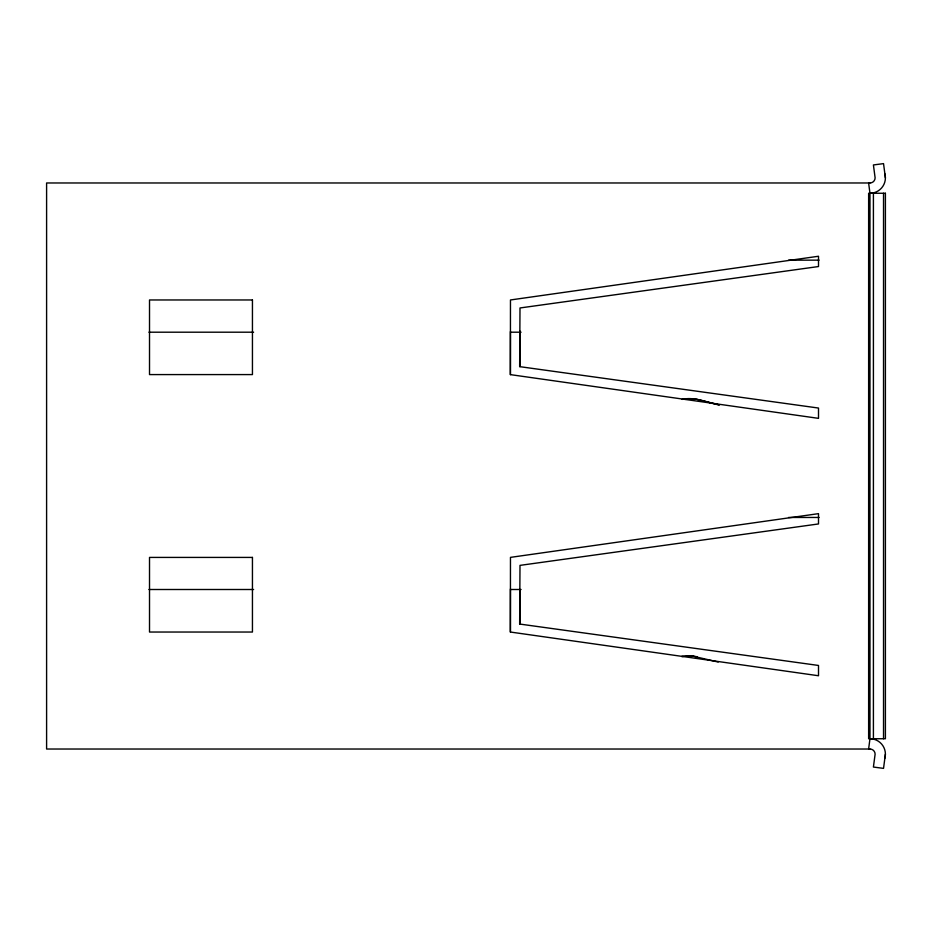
<?xml version="1.0" encoding="UTF-8"?>
<svg xmlns="http://www.w3.org/2000/svg" width="932" height="932" viewBox="0 0 932 932"><rect width="100%" height="100%" fill="white"/><g stroke="black" fill="none" stroke-linecap="round" stroke-linejoin="round"><path stroke-width="1.4" d="M510.398 374.629L510.468 299.964L818.506 256.253L818.506 266.54L519.998 307.968L519.648 366.637L818.506 408.053L818.506 418.352L510.398 374.629L510.421 331.559M510.398 632.036L510.468 557.371L818.506 513.649L818.506 523.947L519.998 565.375L519.648 624.044L818.506 665.46L818.506 675.747L510.398 632.036L510.421 588.966M885.4 177.826L883.536 163.624L873.412 164.952L875.113 177.826A5.149 5.149 0 0 1 869.964 182.975L868.636 183.15L869.964 193.262L869.964 738.738L868.636 748.85L869.964 749.025A5.149 5.149 0 0 1 875.113 754.174L873.412 767.048L883.536 768.376L885.4 754.174M682.026 399.397C694.759 396.356 707.19 402.775 719.492 405.012M681.886 656.501L691.474 655.813L718.211 662.046M681.618 656.489L691.532 655.802L697.101 656.769M684.88 399.339L696.588 399.211L718.956 404.791M869.964 182.975L46.6 182.975L46.6 749.025L869.964 749.025M788.554 260.156L819.088 260.156M148.934 332.2L253.609 332.2M510.899 332.2L521.081 332.2M788.554 517.458L819.088 517.458M148.934 589.502L253.609 589.502M510.899 589.502L521.081 589.502M519.776 330.86L519.998 366.625M519.788 589.688L519.998 624.032M883.536 193.262L883.536 738.738M873.412 193.262L873.412 738.738M884.876 173.83A15.436 15.436 0 0 1 869.964 193.262M869.964 738.738A15.436 15.436 0 0 1 884.876 758.17M885.4 193.262L868.636 193.262L868.636 738.738L885.4 738.738L885.4 193.262M252.444 299.964L149.516 299.964L149.516 374.582L252.444 374.582L252.444 299.964M252.444 557.418L149.516 557.418L149.516 632.036L252.444 632.036L252.444 557.418"/></g></svg>
